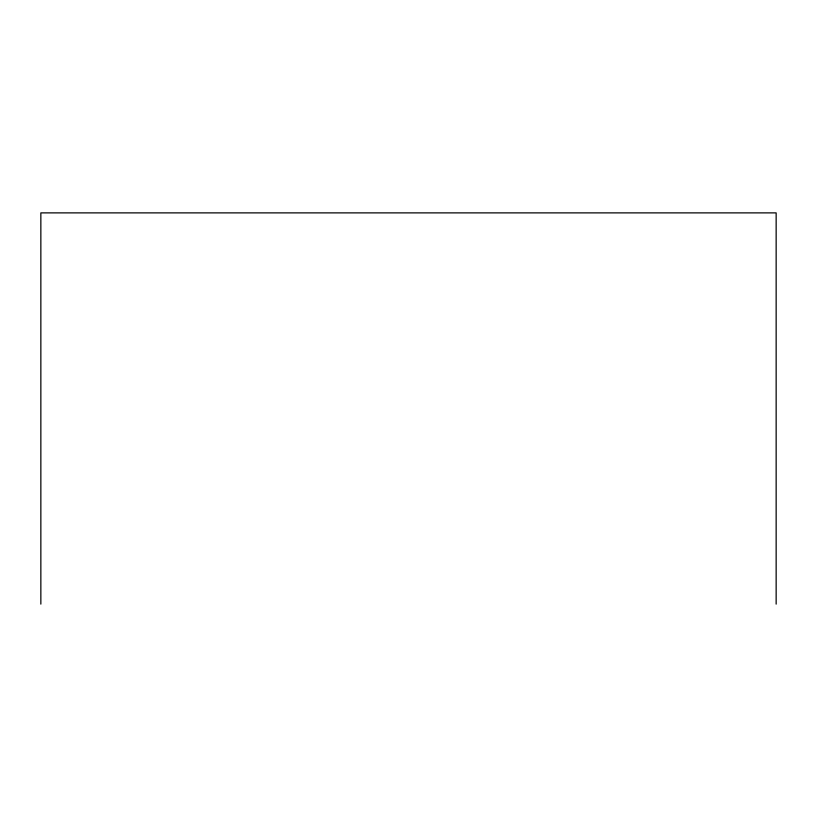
<?xml version="1.0" encoding="UTF-8"?>
<svg xmlns="http://www.w3.org/2000/svg" width="817" height="817" viewBox="0 0 817 817"><rect width="100%" height="100%" fill="white"/><g stroke="black" fill="none" stroke-linecap="round" stroke-linejoin="round"><path stroke-width="1.23" d="M776.15 604.12L776.15 212.88L40.85 212.88L40.85 604.12"/></g></svg>
